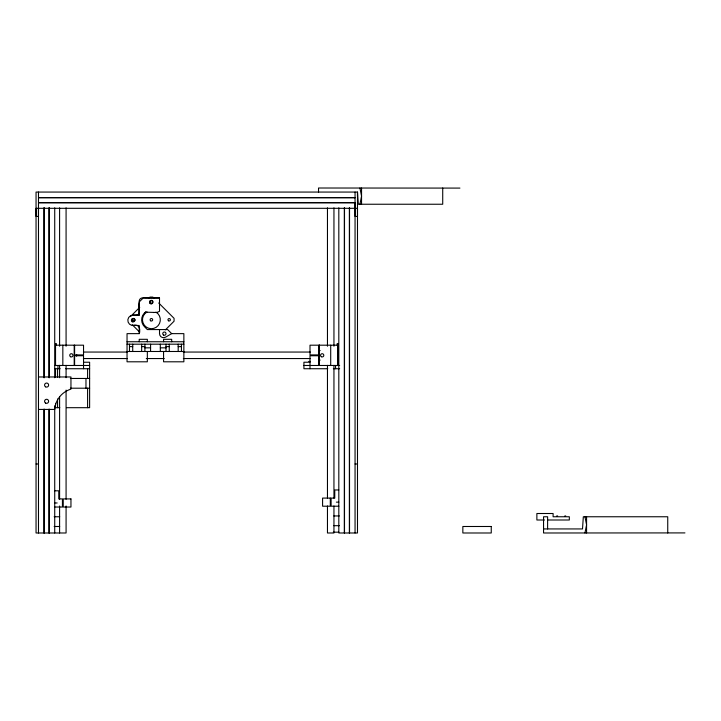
<?xml version="1.0" encoding="UTF-8"?>
<svg xmlns="http://www.w3.org/2000/svg" width="721" height="721" viewBox="0 0 721 721"><rect width="100%" height="100%" fill="white"/><g stroke="black" fill="none" stroke-linecap="round" stroke-linejoin="round"><path stroke-width="1.08" d="M38.483 208.306L38.483 216.417L36.05 216.417L36.05 208.306L357.49 208.306L357.49 216.417L355.056 216.417L355.056 202.781L38.483 202.781M147.336 352.055L147.336 361.798L127.04 361.798L127.04 333.634L139.216 333.634L139.225 325.513L131.682 325.36A5.191 5.191 0 0 1 133.024 315.149L139.225 315.149L139.225 301.162A3.244 3.244 0 0 1 142.47 297.917L159.512 297.917L159.512 311.31L156.89 312.526M330.705 365.475L330.705 345.188M357.49 196.13L357.49 192.065L36.05 192.065L36.05 532.99L66.08 532.99L66.08 505.989M359.923 204.241L361.545 196.13L359.923 188.01M584.947 532.99L586.57 524.87L584.947 516.759M150.247 300.828L149.959 301.117A1.622 1.622 0 0 0 152.203 303.379L152.546 303.126A1.622 1.622 0 0 0 152.546 300.828A1.622 1.622 0 0 0 150.247 300.828L149.986 301.162A1.622 1.622 0 0 0 149.959 303.406A1.622 1.622 0 0 0 152.257 303.406M130.663 316.393L139.739 307.317M148.814 298.242L149.959 297.097L152.834 297.097L153.979 298.242M131.88 319.196L132.168 318.907A1.622 1.622 0 0 1 134.466 318.907A1.622 1.622 0 0 1 134.466 321.205L134.178 321.494M165.415 329.858L174.067 321.205L174.067 318.331L158.71 302.982M143.281 297.917L139.225 301.955L138.901 313.932L137.423 315.068L133.024 315.149M144.506 312.941L145.516 312.175L157.484 312.526M163.568 352.055L163.568 361.798L183.864 361.798L183.864 333.634L171.688 333.634L165.596 337.149A4.056 4.056 0 0 1 159.512 333.634L159.512 329.569M153.492 312.526L154.015 312.526M459.926 188.091L318.529 188.01L318.529 192.065M38.483 197.59L355.056 197.59M38.483 197.752L355.056 197.752M38.483 202.619L355.056 202.619M159.512 297.917L144.461 297.908M132.727 325.513C138.72 323.63 140.892 328.208 139.216 333.634M127.04 341.745L183.864 341.745M127.04 344.187L183.864 344.187M55.535 345.188L83.537 345.188L83.537 354.921L74.605 354.921L74.605 345.188M129.483 346.621L132.727 346.621M141.658 346.621L144.903 346.621M166.01 346.621L169.255 346.621M178.177 346.621L181.431 346.621M144.903 347.837L150.581 347.837M160.323 347.837L166.01 347.837M319.34 350.568L320.151 350.568M127.04 351.488L183.864 351.488M83.375 352.055L127.184 352.055M183.35 352.055L310.291 352.055M83.375 358.553L127.184 358.553M146.282 358.553L164.262 358.553M183.35 358.553L310.291 358.553M319.34 360.094L320.151 360.094M308.786 361.419L310.418 361.419M83.537 362.23L89.62 362.23L89.62 407.689L66.458 407.689M310.003 362.23L303.92 362.23L303.92 368.728L327.794 368.728M54.922 365.475L89.62 365.475M303.92 365.475L339.636 365.475M54.922 368.728L60.185 368.728M65.746 368.728L89.62 368.728M333.354 368.728L339.636 368.728M38.483 376.966L70.955 376.966L70.955 389.142A22.829 22.829 0 0 0 54.724 409.429L38.483 409.429M70.343 378.462L89.62 378.462M70.343 388.204L89.62 388.204M59.789 407.689L55.535 407.689L55.535 403.354M36.05 463.991L38.483 463.991M355.056 463.991L357.49 463.991M338.816 489.965L334.76 489.965L334.76 498.085L331.11 498.085L331.11 506.205L338.861 506.205M54.724 490.803L58.78 490.803L58.78 498.914L62.43 498.914L62.43 507.034L54.679 507.016M336.383 502.14L338.816 502.14M54.724 502.979L57.157 502.979M333.841 515.948L339.393 515.948M556.693 515.948L557.639 515.948M564.813 515.948L565.751 515.948M54.147 516.759L59.699 516.759M544.445 520.003L536.875 520.003L536.875 513.505L553.106 513.505L553.106 516.759L569.338 516.759L569.338 520.003L547.699 520.003M333.841 525.681L339.393 525.681M54.147 526.492L59.699 526.492M543.553 528.935L582.514 528.935L583.325 516.759L667.745 516.759L667.745 532.99M333.318 532.179L338.861 532.179M684.95 532.909L543.553 532.99L543.553 516.759L547.609 516.759L547.609 528.935M137.107 315.131L139.225 315.149M171.688 333.634L167.632 329.569L147.336 329.569L144.506 326.721A9.743 9.743 0 0 1 145.813 311.851M132.24 324.72L139.739 332.219M586.57 516.759L586.57 532.99M442.721 188.01L442.721 204.241L358.301 204.241L357.49 192.065L357.49 532.99L338.816 532.99L338.816 207.819M361.545 188.01L361.545 204.241M355.056 192.065L355.056 532.99M349.532 207.819L349.532 532.99M349.37 207.819L349.37 532.99M344.503 207.819L344.503 532.99M344.341 207.819L344.341 532.99M337.194 345.188L337.194 343.566L338.005 343.566L338.005 365.475L338.005 345.188L310.003 345.188L310.003 354.921L318.934 354.921L318.934 345.188M335.571 365.475L335.571 368.728M333.949 207.819L333.949 346.215M333.949 365.34L333.949 498.112M333.949 505.989L333.949 532.99L327.46 532.99L327.46 505.989M327.46 207.819L327.46 346.215M327.46 365.34L327.46 498.112M318.934 365.475L318.934 355.741L310.003 355.741L310.003 368.728M181.431 344.187L181.431 351.488M178.177 344.187L178.177 351.488M171.688 341.745L171.688 339.312L163.568 339.312L163.568 341.745M169.255 344.187L169.255 351.488M166.01 344.187L166.01 351.488M160.323 344.187L160.323 351.488M150.581 344.187L150.581 351.488M147.336 341.745L147.336 339.312L139.216 339.312L139.216 341.745M144.903 344.187L144.903 351.488M141.658 344.187L141.658 351.488M139.216 303.595L139.216 309.282M132.727 344.187L132.727 351.488M129.483 344.187L129.483 351.488M87.592 368.728L87.592 378.462M87.592 388.204L87.592 407.689M85.97 378.462L85.97 388.204M83.537 368.728L83.537 355.741L74.605 355.741L74.605 365.475M76.633 354.462L76.633 356.147M74.2 345.188L74.2 365.475M66.08 207.819L66.08 346.215M66.08 365.34L66.08 377.723M66.08 390.097L66.08 499.238M62.835 345.188L62.835 365.475M59.591 207.819L59.591 346.215M59.591 365.34L59.591 377.723M59.591 396.847L59.591 499.238M59.591 505.989L59.591 532.99M57.968 365.475L57.968 368.728M57.563 368.728L57.563 377.38M57.563 399.028L57.563 407.689M56.346 345.188L56.346 343.566L55.535 343.566L55.535 365.475M55.535 368.728L55.535 377.38M54.724 207.819L54.724 377.723M54.724 405.851L54.724 532.99M49.199 207.819L49.199 377.723M49.199 409.222L49.199 532.99M49.037 207.819L49.037 377.723M49.037 409.222L49.037 532.99M44.17 207.819L44.17 377.723M44.17 409.222L44.17 532.99M44.008 207.819L44.008 377.723M44.008 409.222L44.008 532.99M38.483 192.065L38.483 532.99M155.952 312.085A8.931 8.931 0 0 1 158.169 325.586A8.931 8.931 0 0 1 144.488 325.423A8.931 8.931 0 0 1 147.021 311.986M319.34 345.188L319.34 365.475L319.34 345.188M330.299 498.085L322.584 498.085L322.584 506.205L330.299 506.205L330.299 498.085M70.955 498.914L63.241 498.914L63.241 507.034L70.955 507.034L70.955 498.914M491.253 526.492L462.846 526.492L462.846 532.99L491.253 532.99L491.253 526.492M45.585 386.835A2.028 2.028 0 0 0 48.631 385.077A2.028 2.028 0 0 0 45.585 383.32A2.028 2.028 0 0 0 45.585 386.835M45.585 403.066A2.028 2.028 0 0 0 48.631 401.309A2.028 2.028 0 0 0 45.585 399.551A2.028 2.028 0 0 0 45.585 403.066M70.55 356.733A1.622 1.622 0 0 0 72.983 355.327A1.622 1.622 0 0 0 70.55 353.921A1.622 1.622 0 0 0 70.55 356.733M321.368 356.733A1.622 1.622 0 0 0 323.801 355.327A1.622 1.622 0 0 0 321.368 353.921A1.622 1.622 0 0 0 321.368 356.733M132.213 321.746A1.622 1.622 0 0 0 134.656 320.34A1.622 1.622 0 0 0 132.213 318.934A1.622 1.622 0 0 0 132.213 321.746M163.568 335.04A1.622 1.622 0 0 0 166.01 333.634A1.622 1.622 0 0 0 163.568 332.228A1.622 1.622 0 0 0 163.568 335.04M150.536 302.838A1.217 1.217 0 0 0 152.573 302.288A1.217 1.217 0 0 0 151.077 300.801A1.217 1.217 0 0 0 150.536 302.838M132.952 320.8A1.217 1.217 0 0 0 134.818 319.818A1.217 1.217 0 0 0 133.034 318.691A1.217 1.217 0 0 0 132.952 320.8M168.507 320.782A1.217 1.217 0 0 0 170.399 319.854A1.217 1.217 0 0 0 168.651 318.673A1.217 1.217 0 0 0 168.507 320.782M150.599 320.755A1.262 1.262 0 0 0 152.645 319.971A1.262 1.262 0 0 0 150.941 318.583A1.262 1.262 0 0 0 150.599 320.755"/></g></svg>
